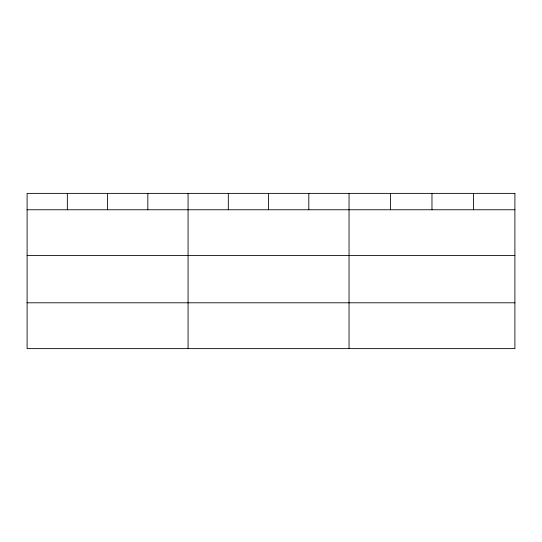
<?xml version="1.0" encoding="UTF-8"?>
<svg xmlns="http://www.w3.org/2000/svg" width="542" height="542" viewBox="0 0 542 542"><rect width="100%" height="100%" fill="white"/><g stroke="black" fill="none" stroke-linecap="round" stroke-linejoin="round"><path stroke-width="0.81" d="M27.1 209.761L514.9 209.761M27.1 255.587L514.9 255.587M27.1 302.795L514.9 302.795M473.437 193.379L473.437 209.761M431.974 193.379L431.974 209.761M390.511 193.379L390.511 209.761M349.048 193.379L349.048 348.621M308.805 193.379L308.805 209.761M268.561 193.379L268.561 209.761M228.317 193.379L228.317 209.761M188.074 193.379L188.074 348.621M147.831 193.379L147.831 209.761M107.587 193.379L107.587 209.761M67.344 193.379L67.344 209.761M514.9 193.379L27.1 193.379L27.1 348.621L514.9 348.621L514.9 193.379"/></g></svg>
